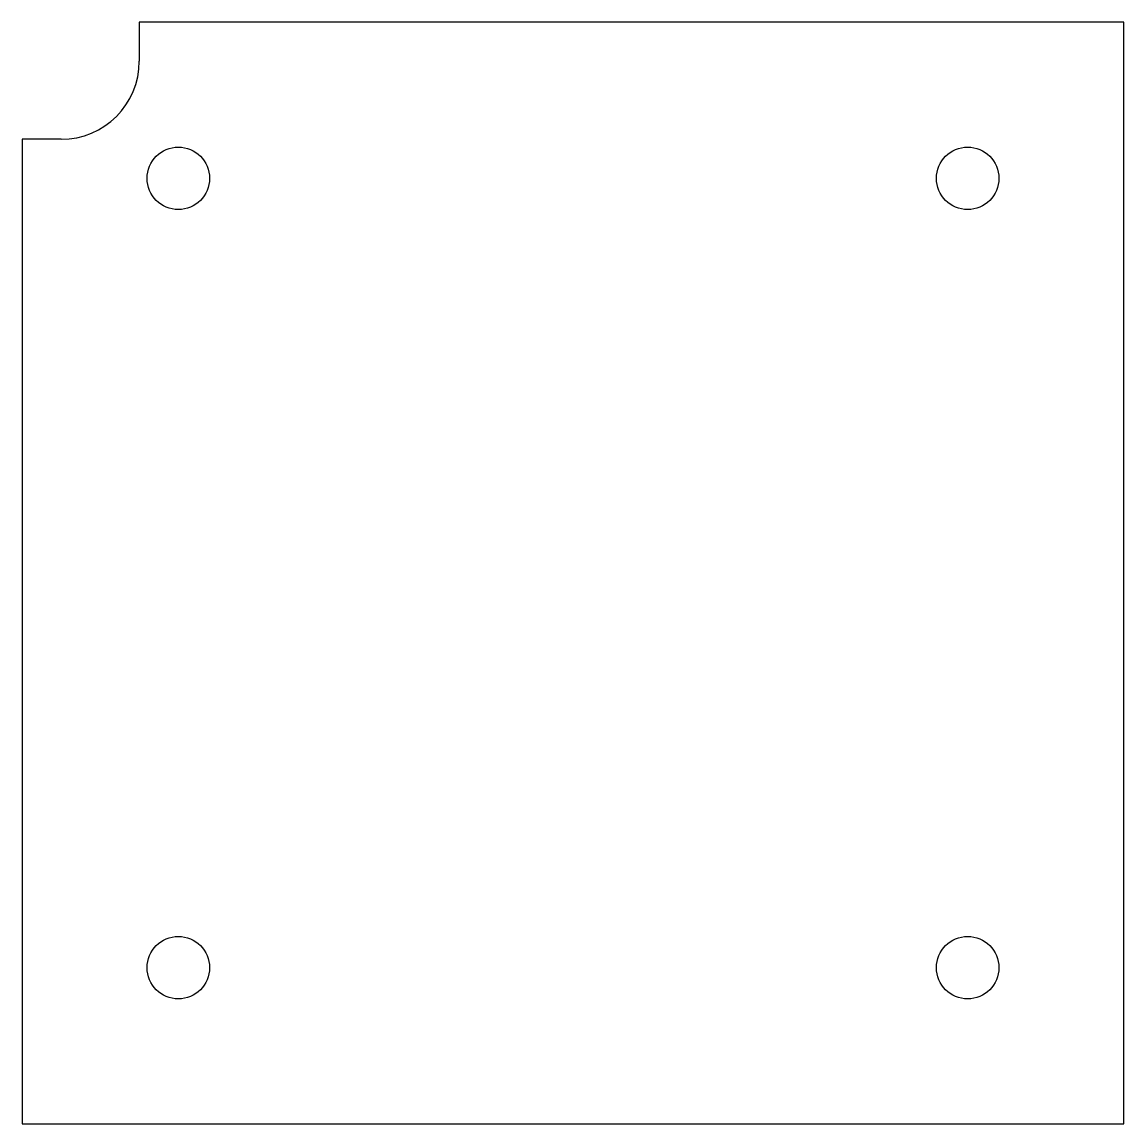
# Model space of a CAD drawing. Header units: millimetres. Extents: x -136 to 5, y -9 to 132.
import ezdxf

# ---------------------------------------------------------------- set-up
doc = ezdxf.new("R2010")
doc.units = ezdxf.units.MM
doc.layers.get('0').update_dxf_attribs({"lineweight": 25, "true_color": 0xffffff})

msp = doc.modelspace()

# ---------------------------------------------------------------- linework, layer by layer
for p, q in [((-121, 132), (-121, 127)), ((5, 132), (-121, 132)), ((5, -9), (5, 132)), ((-131, 117), (-136, 117)), ((-136, 117), (-136, -9)), ((-136, -9), (5, -9))]:
    msp.add_line(p, q)
for centre in [(-116, 112), (-15, 112), (-116, 11), (-15, 11)]:
    msp.add_circle(centre, 4)
msp.add_arc((-131, 127), 10, 270, 360)

doc.saveas('drawing.dxf')
